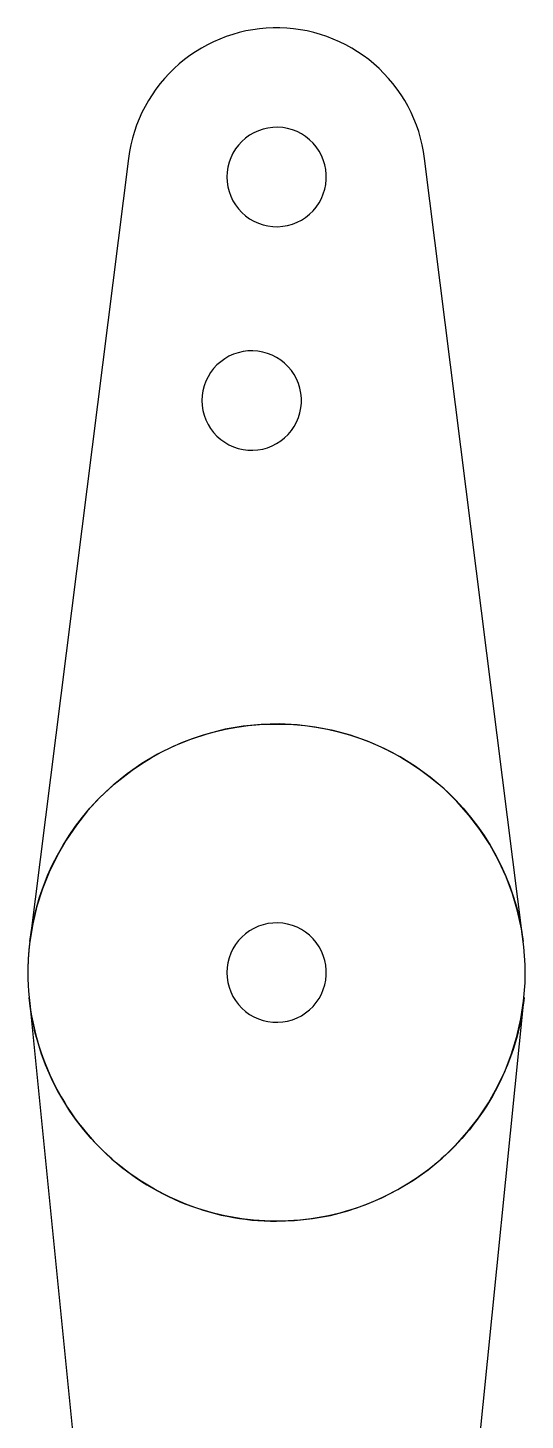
# Model space of a CAD drawing. Extents: x 0 to 0.68, y 0 to 1.08.
# Drawn here: x 0 to 0.192, y 0.538 to 1.077 of the extents above; entities that cross this region are included whole.
import ezdxf

# ---------------------------------------------------------------- set-up
doc = ezdxf.new("R2010")
doc.units = 0
doc.layers.add('FRONT', color=7, linetype='CONTINUOUS')

msp = doc.modelspace()

# ---------------------------------------------------------------- linework, layer by layer
at = {"layer": 'FRONT'}
for p, q in [((0.09483, 1.076908), (0.092186, 1.076786)), ((0.097477, 1.076908), (0.09483, 1.076908)), ((0.100122, 1.076786), (0.097477, 1.076908)), ((0.071793, 1.071528), (0.06942, 1.070355)), ((0.074218, 1.07259), (0.071793, 1.071528)), ((0.076688, 1.07354), (0.074218, 1.07259)), ((0.0792, 1.074376), (0.076688, 1.07354)), ((0.081747, 1.075095), (0.0792, 1.074376)), ((0.084325, 1.075697), (0.081747, 1.075095)), ((0.086928, 1.076181), (0.084325, 1.075697)), ((0.08955, 1.076544), (0.086928, 1.076181)), ((0.092186, 1.076786), (0.08955, 1.076544)), ((0.102758, 1.076544), (0.100122, 1.076786)), ((0.10538, 1.076181), (0.102758, 1.076544)), ((0.107982, 1.075697), (0.10538, 1.076181)), ((0.11056, 1.075095), (0.107982, 1.075697)), ((0.113108, 1.074376), (0.11056, 1.075095)), ((0.115619, 1.07354), (0.113108, 1.074376)), ((0.11809, 1.07259), (0.115619, 1.07354)), ((0.120515, 1.071528), (0.11809, 1.07259)), ((0.122888, 1.070355), (0.120515, 1.071528)), ((0.062657, 1.066203), (0.060538, 1.064617)), ((0.064847, 1.06769), (0.062657, 1.066203)), ((0.067103, 1.069075), (0.064847, 1.06769)), ((0.06942, 1.070355), (0.067103, 1.069075)), ((0.125205, 1.069075), (0.122888, 1.070355)), ((0.127461, 1.06769), (0.125205, 1.069075)), ((0.129651, 1.066203), (0.127461, 1.06769)), ((0.13177, 1.064617), (0.129651, 1.066203)), ((0.056528, 1.061162), (0.054646, 1.0593)), ((0.058493, 1.062935), (0.056528, 1.061162)), ((0.060538, 1.064617), (0.058493, 1.062935)), ((0.133815, 1.062935), (0.13177, 1.064617)), ((0.13578, 1.061162), (0.133815, 1.062935)), ((0.137661, 1.0593), (0.13578, 1.061162)), ((0.052852, 1.057354), (0.051149, 1.055327)), ((0.054646, 1.0593), (0.052852, 1.057354)), ((0.139456, 1.057354), (0.137661, 1.0593)), ((0.141159, 1.055327), (0.139456, 1.057354)), ((0.04803, 1.051051), (0.046621, 1.04881)), ((0.04954, 1.053225), (0.04803, 1.051051)), ((0.051149, 1.055327), (0.04954, 1.053225)), ((0.142767, 1.053225), (0.141159, 1.055327)), ((0.144278, 1.051051), (0.142767, 1.053225)), ((0.145687, 1.04881), (0.144278, 1.051051)), ((0.045316, 1.046506), (0.044119, 1.044146)), ((0.046621, 1.04881), (0.045316, 1.046506)), ((0.146991, 1.046506), (0.145687, 1.04881)), ((0.148189, 1.044146), (0.146991, 1.046506)), ((0.042054, 1.039272), (0.041192, 1.036769)), ((0.043031, 1.041733), (0.042054, 1.039272)), ((0.044119, 1.044146), (0.043031, 1.041733)), ((0.149277, 1.041733), (0.148189, 1.044146)), ((0.150253, 1.039272), (0.149277, 1.041733)), ((0.151116, 1.036769), (0.150253, 1.039272)), ((0.040445, 1.03423), (0.039816, 1.031658)), ((0.041192, 1.036769), (0.040445, 1.03423)), ((0.084164, 1.034266), (0.082726, 1.032997)), ((0.08572, 1.035385), (0.084164, 1.034266)), ((0.087381, 1.036344), (0.08572, 1.035385)), ((0.089128, 1.037132), (0.087381, 1.036344)), ((0.090945, 1.037743), (0.089128, 1.037132)), ((0.092814, 1.038169), (0.090945, 1.037743)), ((0.094717, 1.038408), (0.092814, 1.038169)), ((0.096633, 1.038456), (0.094717, 1.038408)), ((0.098545, 1.038312), (0.096633, 1.038456)), ((0.100433, 1.037979), (0.098545, 1.038312)), ((0.102279, 1.03746), (0.100433, 1.037979)), ((0.104063, 1.03676), (0.102279, 1.03746)), ((0.105769, 1.035885), (0.104063, 1.03676)), ((0.10738, 1.034845), (0.105769, 1.035885)), ((0.108879, 1.03365), (0.10738, 1.034845)), ((0.151862, 1.03423), (0.151116, 1.036769)), ((0.152492, 1.031658), (0.151862, 1.03423)), ((0.039305, 1.029061), (0.038914, 1.026443)), ((0.039816, 1.031658), (0.039305, 1.029061)), ((0.080265, 1.030064), (0.079265, 1.028428)), ((0.081422, 1.031592), (0.080265, 1.030064)), ((0.082726, 1.032997), (0.081422, 1.031592)), ((0.110251, 1.032311), (0.108879, 1.03365)), ((0.111483, 1.030842), (0.110251, 1.032311)), ((0.112563, 1.029258), (0.111483, 1.030842)), ((0.11348, 1.027575), (0.112563, 1.029258)), ((0.153002, 1.029061), (0.152492, 1.031658)), ((0.153394, 1.026443), (0.153002, 1.029061)), ((0.038914, 1.026443), (0.000754, 0.723557)), ((0.077777, 1.024899), (0.077304, 1.023041)), ((0.078433, 1.026701), (0.077777, 1.024899)), ((0.079265, 1.028428), (0.078433, 1.026701)), ((0.114225, 1.025808), (0.11348, 1.027575)), ((0.11479, 1.023976), (0.114225, 1.025808)), ((0.11517, 1.022097), (0.11479, 1.023976)), ((0.191554, 0.723558), (0.153394, 1.026443)), ((0.077019, 1.021146), (0.076923, 1.019231)), ((0.076923, 1.019231), (0.077019, 1.017316)), ((0.077304, 1.023041), (0.077019, 1.021146)), ((0.115361, 1.020189), (0.11517, 1.022097)), ((0.11517, 1.016365), (0.115361, 1.018272)), ((0.115361, 1.018272), (0.115361, 1.020189)), ((0.077019, 1.017316), (0.077304, 1.01542)), ((0.077304, 1.01542), (0.077777, 1.013562)), ((0.077777, 1.013562), (0.078433, 1.011761)), ((0.11348, 1.010887), (0.114225, 1.012653)), ((0.114225, 1.012653), (0.11479, 1.014485)), ((0.11479, 1.014485), (0.11517, 1.016365)), ((0.078433, 1.011761), (0.079265, 1.010034)), ((0.079265, 1.010034), (0.080265, 1.008398)), ((0.080265, 1.008398), (0.081422, 1.006869)), ((0.110251, 1.006151), (0.111483, 1.007619)), ((0.111483, 1.007619), (0.112563, 1.009203)), ((0.112563, 1.009203), (0.11348, 1.010887)), ((0.081422, 1.006869), (0.082726, 1.005464)), ((0.082726, 1.005464), (0.084164, 1.004196)), ((0.084164, 1.004196), (0.08572, 1.003076)), ((0.08572, 1.003076), (0.087381, 1.002118)), ((0.087381, 1.002118), (0.089128, 1.001329)), ((0.102279, 1.001001), (0.104063, 1.001702)), ((0.104063, 1.001702), (0.105769, 1.002576)), ((0.105769, 1.002576), (0.10738, 1.003617)), ((0.10738, 1.003617), (0.108879, 1.004812)), ((0.108879, 1.004812), (0.110251, 1.006151)), ((0.089128, 1.001329), (0.090945, 1.000719)), ((0.090945, 1.000719), (0.092814, 1.000292)), ((0.092814, 1.000292), (0.094717, 1.000054)), ((0.094717, 1.000054), (0.096633, 1.000006)), ((0.096633, 1.000006), (0.098545, 1.000149)), ((0.098545, 1.000149), (0.100433, 1.000482)), ((0.100433, 1.000482), (0.102279, 1.001001)), ((0.074548, 0.947804), (0.073111, 0.946536)), ((0.076105, 0.948924), (0.074548, 0.947804)), ((0.077765, 0.949882), (0.076105, 0.948924)), ((0.079513, 0.950671), (0.077765, 0.949882)), ((0.08133, 0.951281), (0.079513, 0.950671)), ((0.083199, 0.951708), (0.08133, 0.951281)), ((0.085101, 0.951946), (0.083199, 0.951708)), ((0.087018, 0.951994), (0.085101, 0.951946)), ((0.08893, 0.951851), (0.087018, 0.951994)), ((0.090818, 0.951518), (0.08893, 0.951851)), ((0.092663, 0.950999), (0.090818, 0.951518)), ((0.094448, 0.950298), (0.092663, 0.950999)), ((0.096154, 0.949424), (0.094448, 0.950298)), ((0.097764, 0.948383), (0.096154, 0.949424)), ((0.099263, 0.947188), (0.097764, 0.948383)), ((0.070649, 0.943602), (0.06965, 0.941966)), ((0.071807, 0.945131), (0.070649, 0.943602)), ((0.073111, 0.946536), (0.071807, 0.945131)), ((0.100636, 0.945849), (0.099263, 0.947188)), ((0.101868, 0.944381), (0.100636, 0.945849)), ((0.102948, 0.942797), (0.101868, 0.944381)), ((0.103865, 0.941113), (0.102948, 0.942797)), ((0.068162, 0.938438), (0.067689, 0.93658)), ((0.068818, 0.940239), (0.068162, 0.938438)), ((0.06965, 0.941966), (0.068818, 0.940239)), ((0.104609, 0.939347), (0.103865, 0.941113)), ((0.105175, 0.937515), (0.104609, 0.939347)), ((0.105554, 0.935635), (0.105175, 0.937515)), ((0.067403, 0.934684), (0.067308, 0.932769)), ((0.067308, 0.932769), (0.067403, 0.930854)), ((0.067689, 0.93658), (0.067403, 0.934684)), ((0.105745, 0.933728), (0.105554, 0.935635)), ((0.105554, 0.929903), (0.105745, 0.931811)), ((0.105745, 0.931811), (0.105745, 0.933728)), ((0.067403, 0.930854), (0.067689, 0.928959)), ((0.067689, 0.928959), (0.068162, 0.927101)), ((0.068162, 0.927101), (0.068818, 0.925299)), ((0.103865, 0.924425), (0.104609, 0.926192)), ((0.104609, 0.926192), (0.105175, 0.928024)), ((0.105175, 0.928024), (0.105554, 0.929903)), ((0.068818, 0.925299), (0.06965, 0.923572)), ((0.06965, 0.923572), (0.070649, 0.921936)), ((0.070649, 0.921936), (0.071807, 0.920408)), ((0.100636, 0.919689), (0.101868, 0.921158)), ((0.101868, 0.921158), (0.102948, 0.922742)), ((0.102948, 0.922742), (0.103865, 0.924425)), ((0.071807, 0.920408), (0.073111, 0.919003)), ((0.073111, 0.919003), (0.074548, 0.917734)), ((0.074548, 0.917734), (0.076105, 0.916615)), ((0.076105, 0.916615), (0.077765, 0.915656)), ((0.077765, 0.915656), (0.079513, 0.914868)), ((0.094448, 0.91524), (0.096154, 0.916115)), ((0.096154, 0.916115), (0.097764, 0.917155)), ((0.097764, 0.917155), (0.099263, 0.91835)), ((0.099263, 0.91835), (0.100636, 0.919689)), ((0.079513, 0.914868), (0.08133, 0.914257)), ((0.08133, 0.914257), (0.083199, 0.913831)), ((0.083199, 0.913831), (0.085101, 0.913592)), ((0.085101, 0.913592), (0.087018, 0.913544)), ((0.087018, 0.913544), (0.08893, 0.913688)), ((0.08893, 0.913688), (0.090818, 0.914021)), ((0.090818, 0.914021), (0.092663, 0.91454)), ((0.092663, 0.91454), (0.094448, 0.91524)), ((0.097186, 0.807687), (0.090189, 0.807507)), ((0.104178, 0.807357), (0.097186, 0.807687)), ((0.069534, 0.803934), (0.062883, 0.801753)), ((0.06371, 0.802054), (0.067897, 0.803446)), ((0.067897, 0.803446), (0.072142, 0.804646)), ((0.076326, 0.805626), (0.069534, 0.803934)), ((0.072142, 0.804646), (0.076439, 0.805649)), ((0.083223, 0.806819), (0.076326, 0.805626)), ((0.076439, 0.805649), (0.080776, 0.806455)), ((0.080776, 0.806455), (0.085147, 0.80706)), ((0.090189, 0.807507), (0.083223, 0.806819)), ((0.085147, 0.80706), (0.08954, 0.807465)), ((0.08954, 0.807465), (0.093947, 0.807667)), ((0.093947, 0.807667), (0.098359, 0.807667)), ((0.098359, 0.807667), (0.102766, 0.807465)), ((0.102766, 0.807465), (0.10716, 0.80706)), ((0.111127, 0.806519), (0.104178, 0.807357)), ((0.10716, 0.80706), (0.11153, 0.806455)), ((0.117997, 0.805178), (0.111127, 0.806519)), ((0.11153, 0.806455), (0.115868, 0.80565)), ((0.115868, 0.80565), (0.120164, 0.804646)), ((0.124751, 0.803341), (0.117997, 0.805178)), ((0.120164, 0.804646), (0.12441, 0.803447)), ((0.12441, 0.803447), (0.128596, 0.802054)), ((0.131353, 0.801018), (0.124751, 0.803341)), ((0.056409, 0.799094), (0.050145, 0.79597)), ((0.051596, 0.796745), (0.055551, 0.798699)), ((0.055551, 0.798699), (0.059592, 0.80047)), ((0.062883, 0.801753), (0.056409, 0.799094)), ((0.059592, 0.80047), (0.06371, 0.802054)), ((0.128596, 0.802054), (0.132714, 0.800471)), ((0.137769, 0.79822), (0.131353, 0.801018)), ((0.132714, 0.800471), (0.136755, 0.7987)), ((0.136755, 0.7987), (0.140711, 0.796746)), ((0.143965, 0.794963), (0.137769, 0.79822)), ((0.044125, 0.7924), (0.03838, 0.7884)), ((0.040325, 0.789824), (0.043975, 0.792303)), ((0.043975, 0.792303), (0.047734, 0.794611)), ((0.050145, 0.79597), (0.044125, 0.7924)), ((0.047734, 0.794611), (0.051596, 0.796745)), ((0.140711, 0.796746), (0.144572, 0.794612)), ((0.149907, 0.791264), (0.143965, 0.794963)), ((0.144572, 0.794612), (0.148332, 0.792304)), ((0.148332, 0.792304), (0.151982, 0.789825)), ((0.03838, 0.7884), (0.032942, 0.783994)), ((0.033385, 0.784378), (0.036792, 0.787181)), ((0.036792, 0.787181), (0.040325, 0.789824)), ((0.155564, 0.787142), (0.149907, 0.791264)), ((0.151982, 0.789825), (0.155514, 0.787182)), ((0.155514, 0.787182), (0.158922, 0.784379)), ((0.160907, 0.78262), (0.155564, 0.787142)), ((0.026974, 0.778319), (0.03011, 0.781422)), ((0.032942, 0.783994), (0.027838, 0.779204)), ((0.03011, 0.781422), (0.033385, 0.784378)), ((0.158922, 0.784379), (0.162197, 0.781423)), ((0.165906, 0.777721), (0.160907, 0.78262)), ((0.162197, 0.781423), (0.165333, 0.77832)), ((0.027838, 0.779204), (0.023097, 0.774055)), ((0.023983, 0.775075), (0.026974, 0.778319)), ((0.165333, 0.77832), (0.168324, 0.775077)), ((0.170536, 0.772472), (0.165906, 0.777721)), ((0.018464, 0.768194), (0.021144, 0.771698)), ((0.023097, 0.774055), (0.018743, 0.768574)), ((0.021144, 0.771698), (0.023983, 0.775075)), ((0.168324, 0.775077), (0.171163, 0.771699)), ((0.174772, 0.766899), (0.170536, 0.772472)), ((0.171163, 0.771699), (0.173843, 0.768195)), ((0.018743, 0.768574), (0.014799, 0.762792)), ((0.015947, 0.76457), (0.018464, 0.768194)), ((0.173843, 0.768195), (0.17636, 0.764572)), ((0.178591, 0.761033), (0.174772, 0.766899)), ((0.014799, 0.762792), (0.011286, 0.756738)), ((0.011424, 0.756996), (0.013598, 0.760835)), ((0.013598, 0.760835), (0.015947, 0.76457)), ((0.17636, 0.764572), (0.178709, 0.760837)), ((0.181973, 0.754905), (0.178591, 0.761033)), ((0.178709, 0.760837), (0.180883, 0.756998)), ((0.011286, 0.756738), (0.008223, 0.750444)), ((0.009428, 0.753062), (0.011424, 0.756996)), ((0.180883, 0.756998), (0.182879, 0.753063)), ((0.1849, 0.748547), (0.181973, 0.754905)), ((0.008223, 0.750444), (0.005625, 0.743944)), ((0.005987, 0.744939), (0.007614, 0.74904)), ((0.007614, 0.74904), (0.009428, 0.753062)), ((0.182879, 0.753063), (0.184693, 0.749041)), ((0.184693, 0.749041), (0.18632, 0.74494)), ((0.187357, 0.741993), (0.1849, 0.748547)), ((0.005625, 0.743944), (0.003508, 0.737273)), ((0.00455, 0.740768), (0.005987, 0.744939)), ((0.18632, 0.74494), (0.187757, 0.740769)), ((0.003306, 0.736535), (0.00455, 0.740768)), ((0.189331, 0.735278), (0.187357, 0.741993)), ((0.187757, 0.740769), (0.189002, 0.736536)), ((0.003508, 0.737273), (0.001881, 0.730465)), ((0.002257, 0.732249), (0.003306, 0.736535)), ((0.189002, 0.736536), (0.190051, 0.732251)), ((0.190811, 0.728437), (0.189331, 0.735278)), ((0.001881, 0.730465), (0.000754, 0.723557)), ((0.000754, 0.723557), (0.001406, 0.72792)), ((0.001406, 0.72792), (0.002257, 0.732249)), ((0.08572, 0.727693), (0.084164, 0.726574)), ((0.087381, 0.728651), (0.08572, 0.727693)), ((0.089128, 0.72944), (0.087381, 0.728651)), ((0.090945, 0.73005), (0.089128, 0.72944)), ((0.092814, 0.730477), (0.090945, 0.73005)), ((0.094717, 0.730715), (0.092814, 0.730477)), ((0.096633, 0.730763), (0.094717, 0.730715)), ((0.098545, 0.73062), (0.096633, 0.730763)), ((0.100433, 0.730287), (0.098545, 0.73062)), ((0.102279, 0.729768), (0.100433, 0.730287)), ((0.104063, 0.729067), (0.102279, 0.729768)), ((0.105769, 0.728193), (0.104063, 0.729067)), ((0.10738, 0.727153), (0.105769, 0.728193)), ((0.108879, 0.725957), (0.10738, 0.727153)), ((0.190051, 0.732251), (0.190902, 0.727922)), ((0.19179, 0.721506), (0.190811, 0.728437)), ((0.190902, 0.727922), (0.191554, 0.723558)), ((0.000534, 0.721657), (0.000514, 0.721467)), ((0.000554, 0.721847), (0.000534, 0.721657)), ((0.000575, 0.722037), (0.000554, 0.721847)), ((0.000596, 0.722227), (0.000575, 0.722037)), ((0.000617, 0.722417), (0.000596, 0.722227)), ((0.000639, 0.722607), (0.000617, 0.722417)), ((0.000661, 0.722797), (0.000639, 0.722607)), ((0.000684, 0.722987), (0.000661, 0.722797)), ((0.000707, 0.723177), (0.000684, 0.722987)), ((0.00073, 0.723367), (0.000707, 0.723177)), ((0.000754, 0.723557), (0.00073, 0.723367)), ((0.080265, 0.722372), (0.079265, 0.720736)), ((0.081422, 0.7239), (0.080265, 0.722372)), ((0.082726, 0.725305), (0.081422, 0.7239)), ((0.084164, 0.726574), (0.082726, 0.725305)), ((0.110251, 0.724619), (0.108879, 0.725957)), ((0.111483, 0.72315), (0.110251, 0.724619)), ((0.112563, 0.721566), (0.111483, 0.72315)), ((0.11348, 0.719882), (0.112563, 0.721566)), ((0.000119, 0.716318), (0.00011, 0.716127)), ((0.000129, 0.716509), (0.000119, 0.716318)), ((0.000139, 0.7167), (0.000129, 0.716509)), ((0.000149, 0.716891), (0.000139, 0.7167)), ((0.00016, 0.717082), (0.000149, 0.716891)), ((0.000171, 0.717273), (0.00016, 0.717082)), ((0.000183, 0.717464), (0.000171, 0.717273)), ((0.000195, 0.717655), (0.000183, 0.717464)), ((0.000207, 0.717846), (0.000195, 0.717655)), ((0.00022, 0.718037), (0.000207, 0.717846)), ((0.000233, 0.718227), (0.00022, 0.718037)), ((0.000246, 0.718418), (0.000233, 0.718227)), ((0.00026, 0.718609), (0.000246, 0.718418)), ((0.000275, 0.7188), (0.00026, 0.718609)), ((0.000289, 0.71899), (0.000275, 0.7188)), ((0.000304, 0.719181), (0.000289, 0.71899)), ((0.00032, 0.719372), (0.000304, 0.719181)), ((0.000335, 0.719562), (0.00032, 0.719372)), ((0.000352, 0.719753), (0.000335, 0.719562)), ((0.000368, 0.719944), (0.000352, 0.719753)), ((0.000385, 0.720134), (0.000368, 0.719944)), ((0.000402, 0.720325), (0.000385, 0.720134)), ((0.00042, 0.720515), (0.000402, 0.720325)), ((0.000438, 0.720705), (0.00042, 0.720515)), ((0.000456, 0.720896), (0.000438, 0.720705)), ((0.000475, 0.721086), (0.000456, 0.720896)), ((0.000494, 0.721276), (0.000475, 0.721086)), ((0.000514, 0.721467), (0.000494, 0.721276)), ((0.077777, 0.717207), (0.077304, 0.715349)), ((0.078433, 0.719008), (0.077777, 0.717207)), ((0.079265, 0.720736), (0.078433, 0.719008)), ((0.114225, 0.718116), (0.11348, 0.719882)), ((0.11479, 0.716284), (0.114225, 0.718116)), ((0.11517, 0.714405), (0.11479, 0.716284)), ((0.192261, 0.714522), (0.19179, 0.721506)), ((0.000001, 0.711921), (0, 0.71173)), ((0, 0.71173), (0, 0.711538)), ((0, 0.711538), (0.00003, 0.709141)), ((0.000002, 0.712112), (0.000001, 0.711921)), ((0.000003, 0.712304), (0.000002, 0.712112)), ((0.000005, 0.712495), (0.000003, 0.712304)), ((0.000007, 0.712686), (0.000005, 0.712495)), ((0.000009, 0.712877), (0.000007, 0.712686)), ((0.000012, 0.713069), (0.000009, 0.712877)), ((0.000015, 0.71326), (0.000012, 0.713069)), ((0.000019, 0.713451), (0.000015, 0.71326)), ((0.000023, 0.713642), (0.000019, 0.713451)), ((0.000027, 0.713833), (0.000023, 0.713642)), ((0.000032, 0.714025), (0.000027, 0.713833)), ((0.000037, 0.714216), (0.000032, 0.714025)), ((0.000043, 0.714407), (0.000037, 0.714216)), ((0.000049, 0.714598), (0.000043, 0.714407)), ((0.000055, 0.714789), (0.000049, 0.714598)), ((0.000062, 0.714981), (0.000055, 0.714789)), ((0.000069, 0.715172), (0.000062, 0.714981)), ((0.000076, 0.715363), (0.000069, 0.715172)), ((0.000084, 0.715554), (0.000076, 0.715363)), ((0.000092, 0.715745), (0.000084, 0.715554)), ((0.000101, 0.715936), (0.000092, 0.715745)), ((0.00011, 0.716127), (0.000101, 0.715936)), ((0.077019, 0.713453), (0.076923, 0.711538)), ((0.076923, 0.711538), (0.077019, 0.709624)), ((0.077304, 0.715349), (0.077019, 0.713453)), ((0.115361, 0.712497), (0.11517, 0.714405)), ((0.115361, 0.71058), (0.115361, 0.712497)), ((0.192224, 0.707523), (0.192261, 0.714522)), ((0.00003, 0.709141), (0.00012, 0.706746)), ((0.00012, 0.706746), (0.000269, 0.704353)), ((0.077019, 0.709624), (0.077304, 0.707728)), ((0.077304, 0.707728), (0.077777, 0.70587)), ((0.077777, 0.70587), (0.078433, 0.704069)), ((0.114225, 0.704961), (0.11479, 0.706793)), ((0.11479, 0.706793), (0.11517, 0.708672)), ((0.11517, 0.708672), (0.115361, 0.71058)), ((0.191677, 0.700545), (0.192224, 0.707523)), ((0.000269, 0.704353), (0.000478, 0.701965)), ((0.000478, 0.701965), (0.000746, 0.699582)), ((0.000482, 0.701923), (0.038751, 0.321154)), ((0.000732, 0.699693), (0.000482, 0.701923)), ((0.078433, 0.704069), (0.079265, 0.702341)), ((0.079265, 0.702341), (0.080265, 0.700705)), ((0.080265, 0.700705), (0.081422, 0.699177)), ((0.111483, 0.699927), (0.112563, 0.701511)), ((0.112563, 0.701511), (0.11348, 0.703195)), ((0.11348, 0.703195), (0.114225, 0.704961)), ((0.164845, 0.433465), (0.191826, 0.701923)), ((0.190624, 0.693625), (0.191677, 0.700545)), ((0.191826, 0.701923), (0.191576, 0.699693)), ((0.001035, 0.697469), (0.000732, 0.699693)), ((0.000746, 0.699582), (0.001074, 0.697207)), ((0.001389, 0.695252), (0.001035, 0.697469)), ((0.001074, 0.697207), (0.001461, 0.694842)), ((0.001795, 0.693045), (0.001389, 0.695252)), ((0.001461, 0.694842), (0.001906, 0.692486)), ((0.081422, 0.699177), (0.082726, 0.697772)), ((0.082726, 0.697772), (0.084164, 0.696503)), ((0.084164, 0.696503), (0.08572, 0.695384)), ((0.08572, 0.695384), (0.087381, 0.694426)), ((0.104063, 0.69401), (0.105769, 0.694884)), ((0.105769, 0.694884), (0.10738, 0.695924)), ((0.10738, 0.695924), (0.108879, 0.69712)), ((0.108879, 0.69712), (0.110251, 0.698458)), ((0.110251, 0.698458), (0.111483, 0.699927)), ((0.190919, 0.695252), (0.190513, 0.693045)), ((0.191273, 0.697469), (0.190919, 0.695252)), ((0.191576, 0.699693), (0.191273, 0.697469)), ((0.002252, 0.690847), (0.001795, 0.693045)), ((0.001906, 0.692486), (0.002411, 0.690142)), ((0.002761, 0.688661), (0.002252, 0.690847)), ((0.002411, 0.690142), (0.002973, 0.687812)), ((0.087381, 0.694426), (0.089128, 0.693637)), ((0.089128, 0.693637), (0.090945, 0.693026)), ((0.090945, 0.693026), (0.092814, 0.6926)), ((0.092814, 0.6926), (0.094717, 0.692361)), ((0.094717, 0.692361), (0.096633, 0.692314)), ((0.096633, 0.692314), (0.098545, 0.692457)), ((0.098545, 0.692457), (0.100433, 0.69279)), ((0.100433, 0.69279), (0.102279, 0.693309)), ((0.102279, 0.693309), (0.104063, 0.69401)), ((0.189071, 0.6868), (0.190624, 0.693625)), ((0.190055, 0.690847), (0.189547, 0.688661)), ((0.190513, 0.693045), (0.190055, 0.690847)), ((0.00332, 0.686488), (0.002761, 0.688661)), ((0.002973, 0.687812), (0.003594, 0.685496)), ((0.00393, 0.684328), (0.00332, 0.686488)), ((0.003594, 0.685496), (0.004272, 0.683197)), ((0.004591, 0.682182), (0.00393, 0.684328)), ((0.187025, 0.680106), (0.189071, 0.6868)), ((0.188377, 0.684328), (0.187717, 0.682182)), ((0.188987, 0.686488), (0.188377, 0.684328)), ((0.189547, 0.688661), (0.188987, 0.686488)), ((0.004272, 0.683197), (0.005007, 0.680915)), ((0.005301, 0.680053), (0.004591, 0.682182)), ((0.005007, 0.680915), (0.005799, 0.678652)), ((0.00606, 0.677941), (0.005301, 0.680053)), ((0.005799, 0.678652), (0.006647, 0.67641)), ((0.184498, 0.673579), (0.187025, 0.680106)), ((0.187007, 0.680053), (0.186247, 0.677941)), ((0.187717, 0.682182), (0.187007, 0.680053)), ((0.006869, 0.675847), (0.00606, 0.677941)), ((0.006647, 0.67641), (0.00755, 0.674189)), ((0.007727, 0.673773), (0.006869, 0.675847)), ((0.00755, 0.674189), (0.008509, 0.671992)), ((0.008632, 0.671719), (0.007727, 0.673773)), ((0.181502, 0.667253), (0.184498, 0.673579)), ((0.184581, 0.673773), (0.183676, 0.671719)), ((0.185439, 0.675847), (0.184581, 0.673773)), ((0.186247, 0.677941), (0.185439, 0.675847)), ((0.008509, 0.671992), (0.009522, 0.669819)), ((0.009585, 0.669687), (0.008632, 0.671719)), ((0.009522, 0.669819), (0.010589, 0.667672)), ((0.010586, 0.667678), (0.009585, 0.669687)), ((0.011633, 0.665693), (0.010586, 0.667678)), ((0.181722, 0.667678), (0.180675, 0.665693)), ((0.182722, 0.669687), (0.181722, 0.667678)), ((0.183676, 0.671719), (0.182722, 0.669687)), ((0.010589, 0.667672), (0.011709, 0.665553)), ((0.012726, 0.663733), (0.011633, 0.665693)), ((0.011709, 0.665553), (0.012882, 0.663462)), ((0.013865, 0.661798), (0.012726, 0.663733)), ((0.012882, 0.663462), (0.014107, 0.6614)), ((0.178055, 0.661161), (0.181502, 0.667253)), ((0.179582, 0.663733), (0.178443, 0.661798)), ((0.180675, 0.665693), (0.179582, 0.663733)), ((0.015048, 0.659891), (0.013865, 0.661798)), ((0.014107, 0.6614), (0.015382, 0.659371)), ((0.016276, 0.658012), (0.015048, 0.659891)), ((0.015382, 0.659371), (0.016708, 0.657373)), ((0.017547, 0.656162), (0.016276, 0.658012)), ((0.016708, 0.657373), (0.018083, 0.655409)), ((0.174173, 0.655337), (0.178055, 0.661161)), ((0.176032, 0.658012), (0.174761, 0.656162)), ((0.17726, 0.659891), (0.176032, 0.658012)), ((0.178443, 0.661798), (0.17726, 0.659891)), ((0.018861, 0.654343), (0.017547, 0.656162)), ((0.018083, 0.655409), (0.019506, 0.65348)), ((0.020217, 0.652554), (0.018861, 0.654343)), ((0.019506, 0.65348), (0.020978, 0.651588)), ((0.021614, 0.650798), (0.020217, 0.652554)), ((0.020978, 0.651588), (0.022496, 0.649732)), ((0.169878, 0.64981), (0.174173, 0.655337)), ((0.172091, 0.652554), (0.170693, 0.650798)), ((0.173447, 0.654343), (0.172091, 0.652554)), ((0.174761, 0.656162), (0.173447, 0.654343)), ((0.023052, 0.649074), (0.021614, 0.650798)), ((0.022496, 0.649732), (0.024059, 0.647915)), ((0.02453, 0.647385), (0.023052, 0.649074)), ((0.024059, 0.647915), (0.025668, 0.646137)), ((0.026047, 0.645731), (0.02453, 0.647385)), ((0.025668, 0.646137), (0.02732, 0.6444)), ((0.165192, 0.644611), (0.169878, 0.64981)), ((0.167777, 0.647385), (0.16626, 0.645731)), ((0.169255, 0.649074), (0.167777, 0.647385)), ((0.170693, 0.650798), (0.169255, 0.649074)), ((0.027602, 0.644112), (0.026047, 0.645731)), ((0.02732, 0.6444), (0.029016, 0.642705)), ((0.029195, 0.642531), (0.027602, 0.644112)), ((0.029016, 0.642705), (0.030753, 0.641053)), ((0.030824, 0.640987), (0.029195, 0.642531)), ((0.030753, 0.641053), (0.03253, 0.639444)), ((0.032488, 0.639481), (0.030824, 0.640987)), ((0.161484, 0.640987), (0.159819, 0.639481)), ((0.16014, 0.639766), (0.165192, 0.644611)), ((0.163113, 0.642531), (0.161484, 0.640987)), ((0.164705, 0.644112), (0.163113, 0.642531)), ((0.16626, 0.645731), (0.164705, 0.644112)), ((0.034188, 0.638014), (0.032488, 0.639481)), ((0.03253, 0.639444), (0.034347, 0.63788)), ((0.035921, 0.636588), (0.034188, 0.638014)), ((0.034347, 0.63788), (0.036203, 0.636362)), ((0.037687, 0.635203), (0.035921, 0.636588)), ((0.036203, 0.636362), (0.038096, 0.634891)), ((0.156387, 0.636588), (0.154621, 0.635203)), ((0.154749, 0.635301), (0.16014, 0.639766)), ((0.15812, 0.638014), (0.156387, 0.636588)), ((0.159819, 0.639481), (0.15812, 0.638014)), ((0.039484, 0.633859), (0.037687, 0.635203)), ((0.038096, 0.634891), (0.040025, 0.633467)), ((0.041313, 0.632557), (0.039484, 0.633859)), ((0.040025, 0.633467), (0.041988, 0.632092)), ((0.043171, 0.631299), (0.041313, 0.632557)), ((0.041988, 0.632092), (0.043986, 0.630767)), ((0.045059, 0.630084), (0.043171, 0.631299)), ((0.043986, 0.630767), (0.046016, 0.629491)), ((0.046974, 0.628913), (0.045059, 0.630084)), ((0.143067, 0.627605), (0.149048, 0.631241)), ((0.147249, 0.630084), (0.145334, 0.628913)), ((0.149136, 0.631299), (0.147249, 0.630084)), ((0.149048, 0.631241), (0.154749, 0.635301)), ((0.150995, 0.632557), (0.149136, 0.631299)), ((0.152823, 0.633859), (0.150995, 0.632557)), ((0.154621, 0.635203), (0.152823, 0.633859)), ((0.046016, 0.629491), (0.048077, 0.628267)), ((0.048916, 0.627788), (0.046974, 0.628913)), ((0.048077, 0.628267), (0.050168, 0.627094)), ((0.050883, 0.626708), (0.048916, 0.627788)), ((0.050168, 0.627094), (0.052287, 0.625974)), ((0.052876, 0.625675), (0.050883, 0.626708)), ((0.052287, 0.625974), (0.054434, 0.624907)), ((0.054892, 0.624688), (0.052876, 0.625675)), ((0.054434, 0.624907), (0.056607, 0.623894)), ((0.05693, 0.623748), (0.054892, 0.624688)), ((0.137416, 0.624688), (0.135377, 0.623748)), ((0.136837, 0.624415), (0.143067, 0.627605)), ((0.139432, 0.625675), (0.137416, 0.624688)), ((0.141424, 0.626708), (0.139432, 0.625675)), ((0.143392, 0.627788), (0.141424, 0.626708)), ((0.145334, 0.628913), (0.143392, 0.627788)), ((0.056607, 0.623894), (0.058804, 0.622935)), ((0.05899, 0.622857), (0.05693, 0.623748)), ((0.058804, 0.622935), (0.061025, 0.622031)), ((0.06107, 0.622014), (0.05899, 0.622857)), ((0.061025, 0.622031), (0.063267, 0.621183)), ((0.063169, 0.621219), (0.06107, 0.622014)), ((0.065286, 0.620474), (0.063169, 0.621219)), ((0.063267, 0.621183), (0.06553, 0.620392)), ((0.06742, 0.619778), (0.065286, 0.620474)), ((0.06553, 0.620392), (0.067812, 0.619656)), ((0.06957, 0.619132), (0.06742, 0.619778)), ((0.067812, 0.619656), (0.070111, 0.618978)), ((0.11699, 0.617669), (0.123764, 0.619434)), ((0.124887, 0.619778), (0.122738, 0.619132)), ((0.123764, 0.619434), (0.130391, 0.621686)), ((0.127021, 0.620474), (0.124887, 0.619778)), ((0.129138, 0.621219), (0.127021, 0.620474)), ((0.131238, 0.622014), (0.129138, 0.621219)), ((0.130391, 0.621686), (0.136837, 0.624415)), ((0.133318, 0.622857), (0.131238, 0.622014)), ((0.135377, 0.623748), (0.133318, 0.622857)), ((0.071734, 0.618537), (0.06957, 0.619132)), ((0.070111, 0.618978), (0.072427, 0.618358)), ((0.073912, 0.617992), (0.071734, 0.618537)), ((0.072427, 0.618358), (0.074758, 0.617795)), ((0.076101, 0.617499), (0.073912, 0.617992)), ((0.074758, 0.617795), (0.077101, 0.617291)), ((0.078302, 0.617056), (0.076101, 0.617499)), ((0.077101, 0.617291), (0.079457, 0.616845)), ((0.080512, 0.616665), (0.078302, 0.617056)), ((0.079457, 0.616845), (0.081823, 0.616459)), ((0.082731, 0.616326), (0.080512, 0.616665)), ((0.081823, 0.616459), (0.084198, 0.616131)), ((0.084957, 0.616039), (0.082731, 0.616326)), ((0.084198, 0.616131), (0.08658, 0.615862)), ((0.087189, 0.615803), (0.084957, 0.616039)), ((0.08658, 0.615862), (0.088968, 0.615653)), ((0.089426, 0.61562), (0.087189, 0.615803)), ((0.088968, 0.615653), (0.091361, 0.615504)), ((0.091666, 0.615489), (0.089426, 0.61562)), ((0.091361, 0.615504), (0.093757, 0.615415)), ((0.093909, 0.615411), (0.091666, 0.615489)), ((0.093757, 0.615415), (0.096154, 0.615385)), ((0.096154, 0.615385), (0.093909, 0.615411)), ((0.096154, 0.615385), (0.103149, 0.615639)), ((0.098398, 0.615411), (0.096154, 0.615385)), ((0.100641, 0.615489), (0.098398, 0.615411)), ((0.102882, 0.61562), (0.100641, 0.615489)), ((0.105119, 0.615803), (0.102882, 0.61562)), ((0.103149, 0.615639), (0.110106, 0.616402)), ((0.107351, 0.616039), (0.105119, 0.615803)), ((0.109577, 0.616326), (0.107351, 0.616039)), ((0.111796, 0.616665), (0.109577, 0.616326)), ((0.110106, 0.616402), (0.11699, 0.617669)), ((0.114006, 0.617056), (0.111796, 0.616665)), ((0.116207, 0.617499), (0.114006, 0.617056)), ((0.118396, 0.617992), (0.116207, 0.617499)), ((0.120574, 0.618537), (0.118396, 0.617992)), ((0.122738, 0.619132), (0.120574, 0.618537))]:
    msp.add_line(p, q, dxfattribs=at)

doc.saveas('drawing.dxf')
